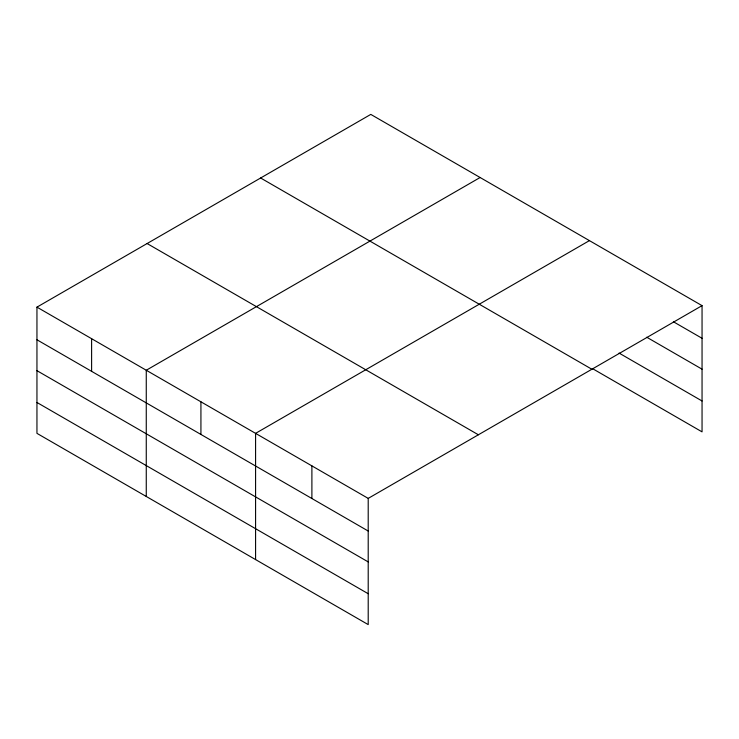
<?xml version="1.0" encoding="UTF-8"?>
<svg xmlns="http://www.w3.org/2000/svg" width="739" height="739" viewBox="0 0 739 739"><rect width="100%" height="100%" fill="white"/><g stroke="black" fill="none" stroke-linecap="round" stroke-linejoin="round"><path stroke-width="1.11" d="M592.382 368.549L702.05 431.862L702.05 305.641L370.793 114.397L36.95 307.138L36.95 433.359L368.207 624.603L368.207 498.391L36.95 307.138M480.11 177.508L146.267 370.248L146.267 496.469M589.426 240.618L255.583 433.359L255.583 559.58M368.207 498.391L702.05 305.641M673.395 321.751L702.05 338.286M646.727 337.224L702.05 369.167M619.06 353.066L702.05 400.981M260.627 177.997L591.884 369.251M147.116 243.537L478.373 434.781M36.95 339.783L368.207 531.027M36.95 370.664L368.207 561.908M36.95 402.478L368.207 593.722M311.895 465.875L311.895 498.52M200.925 401.804L200.925 434.449M91.608 338.693L91.608 371.338"/></g></svg>
